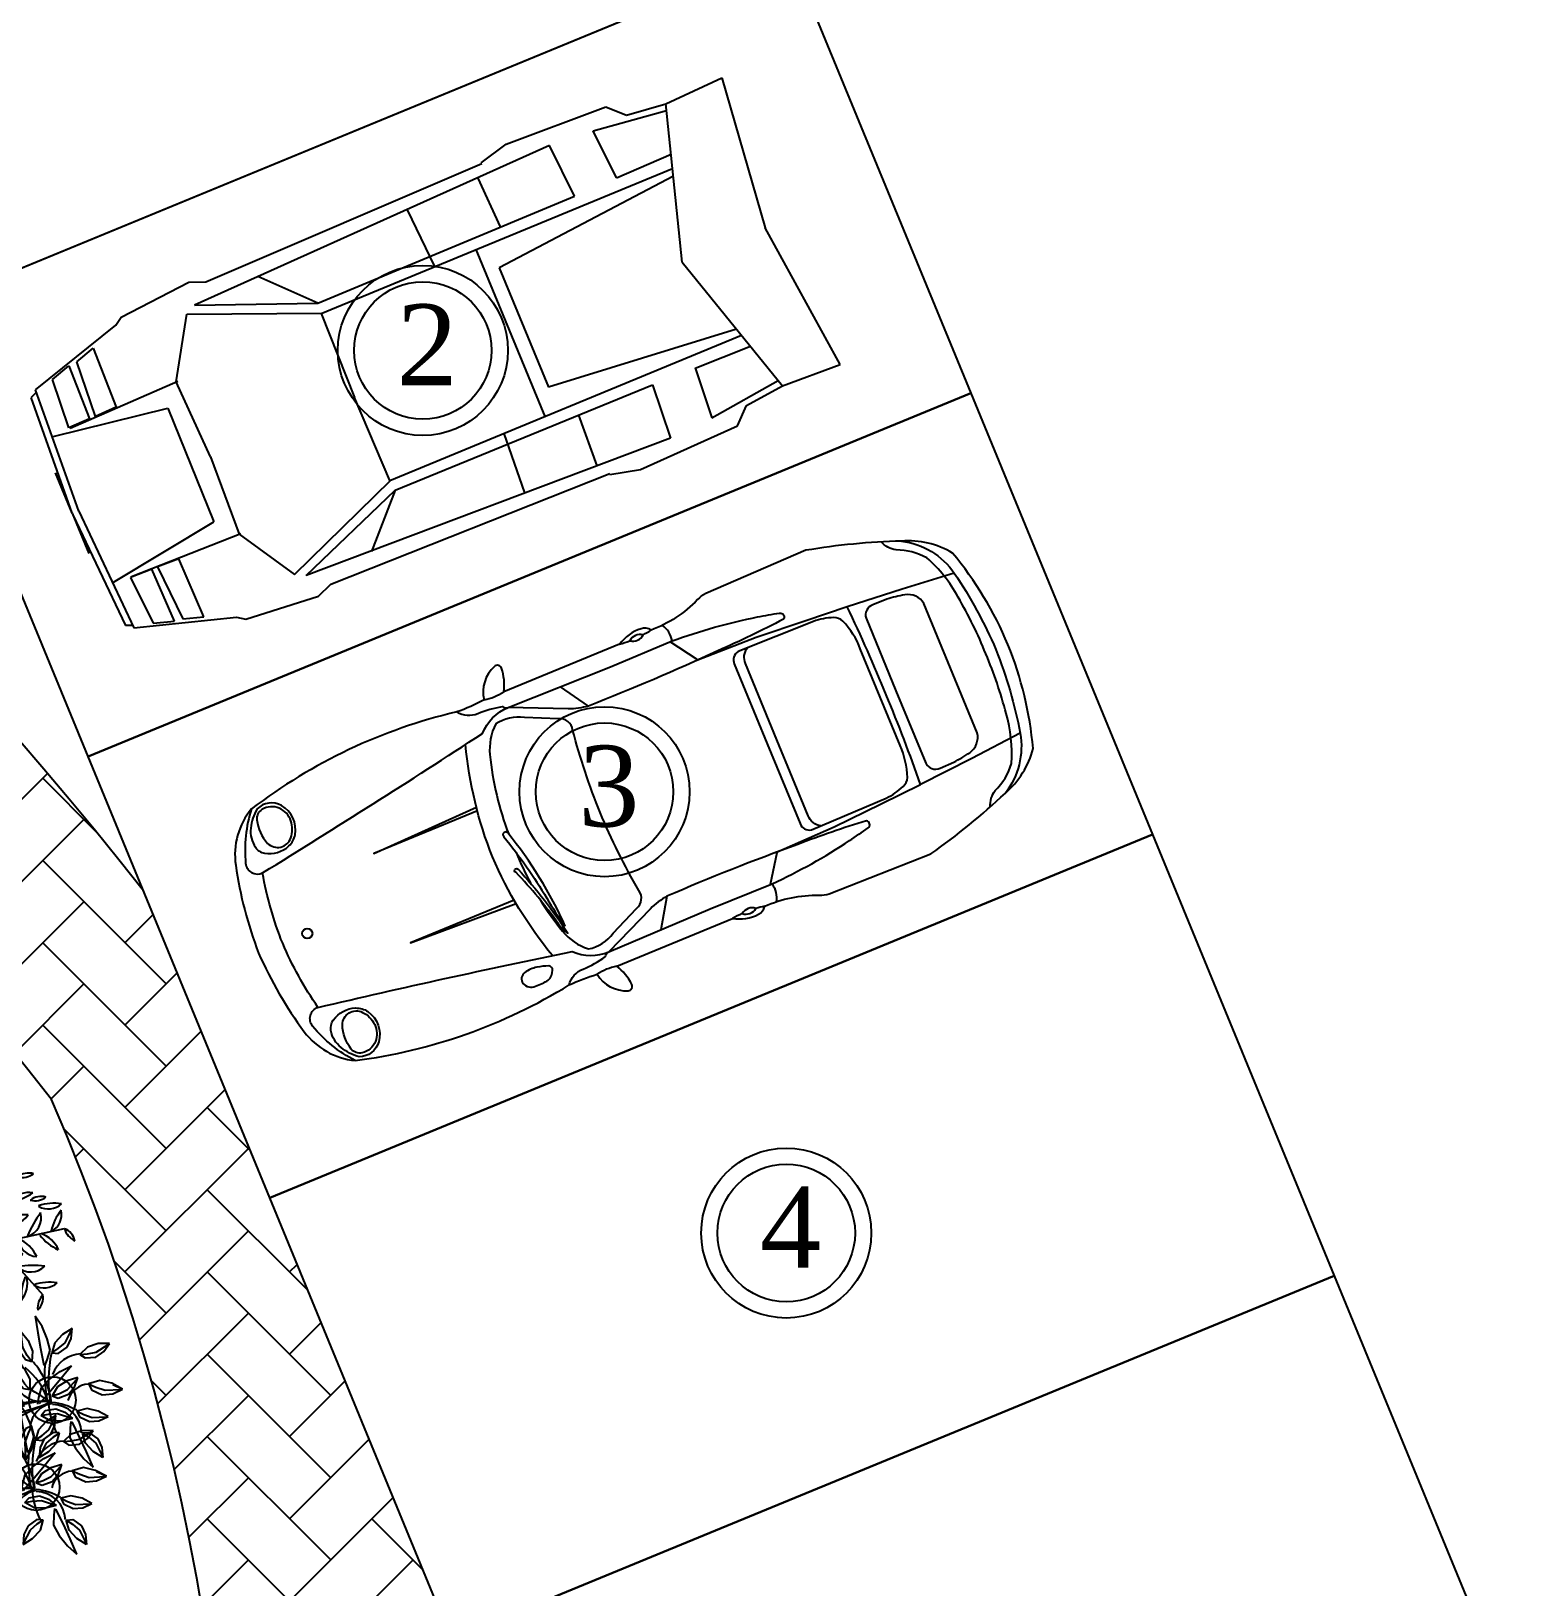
# Model space of a CAD drawing. Header units: millimetres. Extents: x 209.8 to 281.8, y 45 to 110.
# Drawn here: x 252.11 to 259.88, y 88.87 to 97.02 of the extents above; entities that cross this region are included whole.
import ezdxf

# ---------------------------------------------------------------- set-up
doc = ezdxf.new("R2010")
doc.units = ezdxf.units.MM
doc.header["$LTSCALE"] = 0.65
for name, color, linetype in [('ARBOLES', 95, 'Continuous'), ('cajones', 235, 'Continuous'), ('plazaacceso', 251, 'Continuous')]:
    doc.layers.add(name, color=color, linetype=linetype)
doc.styles.get("Standard").update_dxf_attribs({"font": 'times.ttf'})

# ---------------------------------------------------------------- blocks, each defined once
blk = doc.blocks.new('arb-pl54')
for q in [(0.146, 0.47), (-0.33, 0.369), (-0.481, -0.094), (-0.155, -0.456), (0.472, 0.109), (0.321, -0.354)]:
    blk.add_line((-0.004, 0.007), q)
for centre, radius, start, end in [((-0.217, 0.388), 0.115, 132.2233, 189.8114), ((-0.425, 0.46), 0.132, 316.0238, 6.0109), ((-0.06, 0.419), 0.0887, 151.7015, 229.7406), ((-0.177, 0.397), 0.0753, 322.8639, 58.5782), ((0.327, 0.627), 0.324, 200.3878, 229.0632), ((-0.019, 0.384), 0.137, 359.75, 72.0497), ((0.22, 0.382), 0.115, 72.2233, 129.8114), ((0.178, 0.598), 0.132, 256.0238, 306.0109), ((-0.017, 0.283), 0.205, 143.3521, 190.9965), ((-0.533, 0.374), 0.353, 338.197, 5.0866), ((0.677, 0.696), 0.778, 203.8113, 217.5003), ((-0.069, 0.249), 0.136, 347.2702, 75.7188), ((0.228, 0.156), 0.205, 83.3521, 130.9965), ((0.049, 0.648), 0.353, 278.197, 305.0866), ((0.307, 0.219), 0.115, 72.2233, 129.8114), ((0.265, 0.435), 0.132, 256.0238, 306.0109), ((-0.338, 0.183), 0.137, 59.75, 132.0497), ((-0.375, 0.604), 0.324, 260.3878, 289.0632), ((0.148, 0.151), 0.259, 145.1527, 185.9348), ((-0.181, 0.236), 0.132, 302.4729, 28.6145), ((0.933, -0.239), 0.778, 143.8113, 157.5003), ((0.173, 0.184), 0.136, 287.2702, 15.7188), ((0.397, -0.038), 0.324, 80.3878, 109.0632), ((0.36, 0.383), 0.137, 239.75, 312.0497), ((0.698, 0.03), 0.324, 140.3878, 169.0632), ((0.314, 0.208), 0.137, 299.75, 12.0497), ((-0.343, 0.183), 0.108, 170.709, 259.1064), ((-0.491, 0.08), 0.127, 358.6571, 71.1583), ((-0.246, 0.073), 0.136, 47.2702, 135.7188), ((-0.26, 0.942), 0.778, 263.8113, 277.5003), ((-0.128, 0.031), 0.0803, 60.9077, 140.1073), ((0.042, 0.201), 0.0737, 176.5427, 264.4723), ((-0.046, 0.126), 0.0803, 0.9077, 80.1073), ((0.196, -0.053), 0.259, 85.1527, 125.9348), ((0.105, 0.274), 0.132, 242.4729, 328.6145), ((0.186, 0.064), 0.0737, 116.5427, 204.4723), ((0.078, 0.102), 0.0803, 300.9077, 20.1073), ((-0.586, -0.267), 0.353, 38.197, 65.0866), ((-0.25, 0.134), 0.205, 203.3521, 250.9965), ((-0.291, -0.031), 0.132, 2.4729, 88.6145), ((-0.053, 0.211), 0.259, 205.1527, 245.9348), ((-0.149, 0.144), 0.0737, 236.5427, 324.4723), ((0.282, 0.046), 0.132, 182.4729, 268.6145), ((0.044, -0.197), 0.259, 25.1527, 65.9348), ((0.577, 0.281), 0.353, 218.197, 245.0866), ((0.241, -0.12), 0.205, 23.3521, 70.9965), ((0.598, 0.145), 0.132, 196.0238, 246.0109), ((0.432, 0), 0.115, 12.2233, 69.8114), ((-0.607, -0.131), 0.132, 16.0238, 66.0109), ((-0.441, 0.014), 0.115, 192.2233, 249.8114), ((-0.323, -0.194), 0.137, 119.75, 192.0497), ((-0.707, -0.015), 0.324, 320.3878, 349.0632), ((-0.182, -0.169), 0.136, 107.2702, 195.7188), ((-0.941, 0.253), 0.778, 323.8113, 337.5003), ((-0.087, -0.088), 0.0803, 120.9077, 200.1073), ((-0.195, -0.05), 0.0737, 296.5427, 24.4723), ((0.14, -0.13), 0.0737, 56.5427, 144.4723), ((0.119, -0.017), 0.0803, 240.9077, 320.1073), ((-0.114, -0.26), 0.132, 62.4729, 148.6145), ((-0.205, 0.068), 0.259, 265.1527, 305.9348), ((0.06, -0.235), 0.136, 167.2702, 255.7188), ((-0.686, -0.681), 0.778, 23.8113, 37.5003), ((-0.051, -0.186), 0.0737, 356.5427, 84.4723), ((0.037, -0.112), 0.0803, 180.9077, 260.1073), ((0.172, -0.221), 0.132, 122.4729, 208.6145), ((-0.157, -0.137), 0.259, 325.1527, 5.9348), ((0.237, -0.058), 0.136, 227.2702, 315.7188), ((0.251, -0.927), 0.778, 83.8113, 97.5003), ((-0.334, -0.338), 0.0753, 82.8639, 178.5782), ((-0.412, -0.247), 0.0887, 271.7015, 349.7406), ((-0.058, -0.634), 0.353, 98.197, 125.0866), ((-0.237, -0.142), 0.205, 263.3521, 310.9965), ((0.524, -0.36), 0.353, 158.197, 185.0866), ((0.008, -0.269), 0.205, 323.3521, 10.9965), ((0.366, -0.59), 0.324, 80.3878, 109.0632), ((0.329, -0.168), 0.137, 239.75, 312.0497), ((0.01, -0.369), 0.137, 179.75, 252.0497), ((-0.336, -0.612), 0.324, 20.3878, 49.0632), ((0.081, -0.487), 0.0737, 356.5427, 84.4723), ((0.168, -0.413), 0.0803, 180.9077, 260.1073), ((0.416, -0.446), 0.132, 136.0238, 186.0109), ((0.208, -0.374), 0.115, 312.2233, 9.8114), ((-0.186, -0.584), 0.132, 76.0238, 126.0109), ((-0.229, -0.367), 0.115, 252.2233, 309.8114)]:
    blk.add_arc(centre, radius, start, end)
blk = doc.blocks.new('arb-pl49')
for p, q in [((-0.054, 0.531), (-0.036, 0.415)), ((-0.005, 0.458), (-0.054, 0.531)), ((0.031, 0.372), (-0.005, 0.458)), ((0.204, 0.444), (0.137, 0.404)), ((0.198, 0.375), (0.204, 0.444)), ((-0.17, 0.354), (-0.152, 0.421)), ((-0.164, 0.287), (-0.17, 0.354)), ((-0.152, 0.421), (-0.103, 0.36)), ((-0.14, 0.311), (-0.152, 0.409)), ((-0.103, 0.36), (-0.072, 0.287)), ((-0.036, 0.415), (-0.017, 0.305)), ((0.05, 0.293), (0.031, 0.372)), ((0.083, 0.345), (0.063, 0.275)), ((0.137, 0.404), (0.083, 0.345)), ((0.107, 0.304), (0.155, 0.345)), ((0.155, 0.345), (0.2, 0.433)), ((0.169, 0.314), (0.198, 0.375)), ((0.386, 0.339), (0.311, 0.315)), ((0.372, 0.28), (0.455, 0.333)), ((0.465, 0.341), (0.386, 0.339)), ((0.425, 0.284), (0.465, 0.341)), ((-0.484, 0.259), (-0.389, 0.19)), ((-0.398, 0.242), (-0.484, 0.259)), ((-0.311, 0.207), (-0.398, 0.242)), ((-0.319, 0.301), (-0.244, 0.279)), ((-0.295, 0.235), (-0.319, 0.301)), ((-0.246, 0.218), (-0.312, 0.291)), ((-0.252, 0.184), (-0.295, 0.235)), ((-0.189, 0.19), (-0.246, 0.218)), ((-0.244, 0.279), (-0.177, 0.236)), ((-0.177, 0.236), (-0.139, 0.173)), ((-0.121, 0.226), (-0.164, 0.287)), ((-0.109, 0.256), (-0.14, 0.311)), ((-0.078, 0.213), (-0.121, 0.226)), ((-0.077, 0.213), (-0.109, 0.256)), ((-0.072, 0.287), (-0.077, 0.213)), ((-0.017, 0.305), (0.007, 0.189)), ((0.013, 0.183), (0.031, 0.226)), ((0.031, 0.226), (0.05, 0.293)), ((0.063, 0.275), (0.107, 0.304)), ((0.064, 0.274), (0.108, 0.271)), ((0.108, 0.271), (0.169, 0.314)), ((0.311, 0.315), (0.258, 0.264)), ((0.258, 0.264), (0.311, 0.268)), ((0.258, 0.263), (0.295, 0.239)), ((0.295, 0.239), (0.369, 0.245)), ((0.311, 0.268), (0.372, 0.28)), ((0.369, 0.245), (0.425, 0.284)), ((-0.389, 0.19), (-0.298, 0.125)), ((-0.242, 0.164), (-0.311, 0.207)), ((-0.298, 0.125), (-0.199, 0.061)), ((-0.182, 0.158), (-0.252, 0.184)), ((-0.208, 0.104), (-0.242, 0.164)), ((-0.195, 0.148), (-0.182, 0.216)), ((-0.183, 0.082), (-0.195, 0.148)), ((-0.139, 0.173), (-0.189, 0.19)), ((-0.182, 0.216), (-0.128, 0.16)), ((-0.14, 0.173), (-0.182, 0.158)), ((-0.161, 0.108), (-0.181, 0.204)), ((-0.128, 0.16), (-0.092, 0.09)), ((0.045, 0.089), (0.12, 0.145)), ((0.12, 0.145), (0.199, 0.184)), ((0.199, 0.184), (0.125, 0.093)), ((-0.19, 0.061), (-0.208, 0.104)), ((-0.135, 0.024), (-0.183, 0.082)), ((-0.125, 0.056), (-0.161, 0.108)), ((-0.091, 0.016), (-0.135, 0.024)), ((-0.09, 0.016), (-0.125, 0.056)), ((-0.092, 0.09), (-0.09, 0.016)), ((-0.028, -0.038), (-0.01, 0.03)), ((0.054, 0.007), (-0.025, -0.082)), ((-0.01, 0.03), (0.045, 0.089)), ((0.125, 0.093), (0.054, 0.007)), ((0.103, 0.037), (0.065, -0.026)), ((0.17, 0.08), (0.103, 0.037)), ((0.116, -0.009), (0.172, 0.019)), ((0.245, 0.102), (0.17, 0.08)), ((0.172, 0.019), (0.238, 0.092)), ((0.178, -0.015), (0.222, 0.036)), ((0.222, 0.036), (0.245, 0.102)), ((0.397, 0.081), (0.319, 0.059)), ((0.319, 0.061), (0.34, 0.017)), ((0.319, 0.059), (0.371, 0.036)), ((0.34, 0.017), (0.414, -0.018)), ((0.371, 0.036), (0.436, 0.013)), ((0.482, 0.062), (0.397, 0.081)), ((0.436, 0.013), (0.544, 0.019)), ((0.557, 0.021), (0.482, 0.062)), ((0.557, 0.018), (0.488, 0.051)), ((0.488, -0.012), (0.557, 0.021)), ((-0.451, -0.121), (-0.374, -0.104)), ((-0.374, -0.104), (-0.302, -0.122)), ((-0.299, -0.021), (-0.368, -0.054)), ((-0.368, -0.054), (-0.293, -0.095)), ((-0.247, -0.046), (-0.355, -0.051)), ((-0.225, -0.015), (-0.299, -0.021)), ((-0.293, -0.095), (-0.208, -0.114)), ((-0.181, -0.068), (-0.247, -0.046)), ((-0.151, -0.049), (-0.225, -0.015)), ((-0.208, -0.114), (-0.129, -0.092)), ((-0.129, -0.092), (-0.181, -0.068)), ((-0.129, -0.093), (-0.151, -0.049)), ((-0.034, -0.084), (-0.028, -0.038)), ((0.065, -0.026), (0.116, -0.009)), ((0.066, -0.026), (0.108, -0.041)), ((0.108, -0.041), (0.178, -0.015)), ((0.414, -0.018), (0.488, -0.012)), ((-0.52, -0.159), (-0.451, -0.121)), ((-0.457, -0.188), (-0.52, -0.159)), ((-0.409, -0.166), (-0.508, -0.161)), ((-0.389, -0.194), (-0.457, -0.188)), ((-0.378, -0.184), (-0.451, -0.242)), ((-0.35, -0.145), (-0.409, -0.166)), ((-0.402, -0.26), (-0.301, -0.214)), ((-0.322, -0.163), (-0.389, -0.194)), ((-0.306, -0.146), (-0.378, -0.184)), ((-0.302, -0.122), (-0.35, -0.145)), ((-0.302, -0.123), (-0.322, -0.163)), ((-0.236, -0.146), (-0.306, -0.146)), ((-0.301, -0.214), (-0.195, -0.161)), ((-0.19, -0.153), (-0.236, -0.146)), ((-0.012, -0.163), (0.017, -0.129)), ((-0.012, -0.163), (0.04, -0.153)), ((0.052, -0.199), (-0.012, -0.163)), ((0.017, -0.129), (0.091, -0.116)), ((0.04, -0.153), (0.103, -0.149)), ((0.131, -0.202), (0.052, -0.199)), ((0.091, -0.116), (0.154, -0.139)), ((0.103, -0.149), (0.196, -0.179)), ((0.207, -0.184), (0.131, -0.202)), ((0.154, -0.139), (0.207, -0.184)), ((0.196, -0.204), (0.19, -0.25)), ((0.257, -0.314), (0.204, -0.208)), ((0.309, -0.115), (0.238, -0.133)), ((0.238, -0.133), (0.285, -0.156)), ((0.238, -0.133), (0.257, -0.173)), ((0.257, -0.173), (0.325, -0.205)), ((0.285, -0.156), (0.345, -0.177)), ((0.387, -0.132), (0.309, -0.115)), ((0.325, -0.205), (0.392, -0.199)), ((0.345, -0.177), (0.443, -0.172)), ((0.455, -0.17), (0.387, -0.132)), ((0.392, -0.199), (0.455, -0.17)), ((-0.451, -0.242), (-0.509, -0.308)), ((-0.509, -0.308), (-0.402, -0.26)), ((-0.368, -0.328), (-0.325, -0.261)), ((-0.325, -0.261), (-0.262, -0.223)), ((-0.279, -0.274), (-0.307, -0.33)), ((-0.262, -0.223), (-0.279, -0.274)), ((-0.247, -0.266), (-0.273, -0.336)), ((-0.262, -0.224), (-0.247, -0.266)), ((-0.122, -0.256), (-0.157, -0.33)), ((-0.103, -0.287), (-0.126, -0.352)), ((-0.078, -0.235), (-0.122, -0.256)), ((-0.08, -0.235), (-0.103, -0.287)), ((-0.058, -0.313), (-0.08, -0.235)), ((-0.077, -0.398), (-0.058, -0.313)), ((0.01, -0.325), (-0.019, -0.386)), ((0.071, -0.282), (0.01, -0.325)), ((0.072, -0.315), (0.024, -0.356)), ((0.115, -0.285), (0.071, -0.282)), ((0.116, -0.286), (0.072, -0.315)), ((0.096, -0.356), (0.116, -0.286)), ((0.19, -0.25), (0.189, -0.32)), ((0.189, -0.32), (0.228, -0.392)), ((0.304, -0.416), (0.257, -0.314)), ((0.277, -0.286), (0.321, -0.315)), ((0.297, -0.356), (0.277, -0.286)), ((0.278, -0.285), (0.322, -0.282)), ((0.321, -0.315), (0.369, -0.356)), ((0.322, -0.282), (0.383, -0.325)), ((0.383, -0.325), (0.412, -0.386)), ((-0.39, -0.404), (-0.368, -0.328)), ((-0.324, -0.38), (-0.39, -0.404)), ((-0.307, -0.33), (-0.38, -0.397)), ((-0.273, -0.336), (-0.324, -0.38)), ((-0.157, -0.33), (-0.151, -0.404)), ((-0.151, -0.404), (-0.118, -0.473)), ((-0.126, -0.352), (-0.121, -0.46)), ((-0.118, -0.473), (-0.077, -0.398)), ((-0.019, -0.386), (-0.025, -0.456)), ((-0.025, -0.456), (0.042, -0.415)), ((0.024, -0.356), (-0.021, -0.444)), ((0.042, -0.415), (0.096, -0.356)), ((0.228, -0.392), (0.285, -0.465)), ((0.351, -0.415), (0.297, -0.356)), ((0.351, -0.523), (0.304, -0.416)), ((0.418, -0.456), (0.351, -0.415)), ((0.369, -0.356), (0.414, -0.444)), ((0.412, -0.386), (0.418, -0.456)), ((0.285, -0.465), (0.351, -0.523))]:
    blk.add_line(p, q)
blk.add_circle((0.067, -0.055), 0.163)
for centre, radius, start, end in [((0.9, 0.081), 0.861, 167.077, 190.72), ((0.275, 0.045), 0.222, 92.7984, 159.021), ((-0.426, -0.206), 0.484, 18.4858, 51.2649), ((-0.453, -0.132), 0.516, 5.8346, 41.8429), ((1.082, 0.134), 1.07, 177.274, 191.524), ((-0.015, 0.12), 0.185, 197.853, 284.926), ((-0.466, -0.715), 0.825, 50.4056, 63.3717), ((0.329, -0.103), 0.16, 93.9416, 164.04), ((-0.008, -0.837), 0.773, 86.4268, 113.212), ((2.164, -4.928), 5.296, 113.724, 117.304), ((0.515, -2.007), 1.979, 103.091, 111.114), ((0.077, -0.904), 0.845, 91.6103, 104.65), ((0.099, -0.266), 0.191, 101.798, 170.748), ((0.606, -0.037), 0.568, 184.238, 205.625), ((0.022, -0.505), 0.435, 60.4339, 84.0768), ((0.066, -0.291), 0.205, 2.203, 89.739)]:
    blk.add_arc(centre, radius, start, end)

msp = doc.modelspace()

# ---------------------------------------------------------------- hatches: boundary and pattern name
at = {"layer": 'plazaacceso'}
h = msp.add_hatch(dxfattribs=at)
h.set_pattern_fill('AR-HBONE,_O', color=256, scale=0.003)
h.set_pattern_definition([(45, (0, 0), (4e-17, 0.4310523), [0.9144, -0.3048]), (135, (0.21553, 0.21553), (4e-17, 0.4310523), [0.9144, -0.3048])])
h.paths.add_polyline_path([(253.3557, 90.9093), (252.6933, 92.518, 0.016413), (251.905, 93.4616), (251.905, 91.8093, -0.00637), (252.2119, 91.4256, -0.102766), (253.155, 86.8853), (255.0127, 86.8853), (254.3076, 88.5977)])
h.paths.add_polyline_path([(251.905, 93.4616, 0.010968), (251.3444, 94.0624), (249.7259, 94.0624, -0.040708), (251.905, 91.8093)])
h.paths.add_polyline_path([(248.9322, 96.1481), (248.9322, 94.7228, -0.013389), (249.7259, 94.0624), (251.3444, 94.0624, 0.042635)])
h.paths.add_polyline_path([(252.1111, 89.0952), (253.2716, 89.3211), (253.3442, 88.9481), (252.1837, 88.7221)], flags=25)

# ---------------------------------------------------------------- linework, layer by layer
at = {"color": 0, "linetype": 'ByBlock'}
for p, q in [((255.43, 96.6414), (255.7233, 96.7761)), ((255.7233, 96.7761), (255.9512, 95.9917)), ((254.5941, 96.4286), (255.1153, 96.6247)), ((255.0501, 96.4991), (255.4337, 96.6052)), ((255.1153, 96.6247), (255.2237, 96.5819)), ((255.2237, 96.5819), (255.43, 96.6414)), ((255.516, 95.8119), (255.43, 96.6414)), ((255.1719, 96.2526), (255.0501, 96.4991)), ((254.8213, 96.4224), (252.9611, 95.5857)), ((254.4622, 96.3322), (254.5941, 96.4286)), ((254.9514, 96.1569), (254.8213, 96.4224)), ((255.1712, 96.2536), (255.4574, 96.3764)), ((253.0201, 95.7086), (254.4656, 96.328)), ((253.6238, 95.5419), (255.4654, 96.3027)), ((254.5644, 95.9966), (254.4461, 96.2521)), ((255.4694, 96.2614), (254.5572, 95.7811)), ((253.6076, 95.5966), (254.9514, 96.1569)), ((254.2202, 95.7889), (254.0771, 96.0846)), ((256.3434, 95.2751), (255.9512, 95.9917)), ((254.7976, 95.0027), (254.4359, 95.8782)), ((254.5572, 95.7811), (254.815, 95.1571)), ((255.516, 95.8119), (256.0405, 95.1635)), ((252.5763, 95.5236), (252.9308, 95.7073)), ((252.9308, 95.7073), (253.0201, 95.7086)), ((253.6076, 95.5966), (253.2923, 95.7368)), ((252.5495, 95.482), (252.5763, 95.5236)), ((252.8655, 95.1849), (252.9216, 95.5386)), ((252.9216, 95.5386), (253.6276, 95.5435)), ((252.9611, 95.5857), (253.6076, 95.5966)), ((253.6238, 95.5419), (253.7991, 95.1027)), ((252.1287, 95.1426), (252.5495, 95.482)), ((255.8002, 95.4606), (254.815, 95.1571)), ((252.3442, 95.29), (252.4294, 95.3604)), ((252.4294, 95.3604), (252.5501, 95.0515)), ((253.9849, 94.6677), (255.8266, 95.4285)), ((255.5835, 95.2556), (255.8729, 95.3707)), ((252.4417, 95.0028), (252.3442, 95.29)), ((256.0405, 95.1635), (256.3434, 95.2751)), ((252.2169, 95.1965), (252.3034, 95.2679)), ((252.3031, 94.9427), (252.2169, 95.1965)), ((252.3034, 95.2679), (252.4115, 94.9914)), ((255.5832, 95.2569), (255.6709, 94.9962)), ((252.1334, 95.1294), (252.1053, 95.1023)), ((252.3549, 94.5061), (252.1287, 95.1426)), ((252.3096, 94.942), (252.8735, 95.1875)), ((253.044, 94.7907), (252.8655, 95.1849)), ((254.012, 94.6176), (255.3595, 95.169)), ((255.3595, 95.169), (255.4547, 94.8892)), ((255.6709, 94.9962), (256.0176, 95.1918)), ((255.8524, 95.0601), (256.0405, 95.1635)), ((252.3206, 94.4967), (252.1053, 95.1023)), ((252.2212, 94.8972), (252.821, 95.0459)), ((252.5501, 95.0515), (252.4417, 95.0028)), ((252.821, 95.0459), (253.0628, 94.4507)), ((253.9849, 94.6677), (253.7991, 95.1027)), ((255.8058, 94.9533), (255.8524, 95.0601)), ((252.4115, 94.9914), (252.3031, 94.9427)), ((254.9721, 95.0095), (255.0687, 94.7449)), ((255.2981, 94.7244), (255.8058, 94.9533)), ((255.4547, 94.8892), (253.5463, 94.1691)), ((254.5818, 94.9137), (254.6891, 94.6032)), ((253.044, 94.7907), (253.1957, 94.3855)), ((252.3206, 94.4967), (252.2331, 94.7085)), ((253.6748, 94.1236), (255.136, 94.705)), ((255.1367, 94.6996), (255.2981, 94.7244)), ((253.4851, 94.1745), (253.9887, 94.6693)), ((253.5463, 94.1691), (254.012, 94.6176)), ((254.012, 94.6176), (253.8876, 94.2957)), ((252.3206, 94.4967), (252.408, 94.2849)), ((252.324, 94.4885), (252.5989, 93.9076)), ((252.3549, 94.5061), (252.6439, 93.8955)), ((252.5363, 94.1347), (253.0628, 94.4507)), ((252.6305, 94.1653), (253.2032, 94.3894)), ((253.1957, 94.3855), (253.4851, 94.1745)), ((252.8781, 94.2574), (252.7669, 94.2154)), ((252.7669, 94.2154), (252.9006, 93.9431)), ((253.0106, 93.9534), (252.8781, 94.2574)), ((252.7375, 94.2022), (252.6263, 94.1602)), ((252.6263, 94.1602), (252.7444, 93.9196)), ((252.8561, 93.93), (252.7375, 94.2022)), ((253.2299, 93.9415), (253.6107, 94.0615)), ((253.6107, 94.0615), (253.6748, 94.1236)), ((252.6379, 93.9082), (252.5989, 93.9076)), ((252.6439, 93.8955), (253.1815, 93.952)), ((252.7444, 93.9196), (252.8561, 93.93)), ((252.9006, 93.9431), (253.0106, 93.9534)), ((253.1815, 93.952), (253.2299, 93.9415))]:
    msp.add_line(p, q, dxfattribs=at)
for points in [[(257.2223, 93.8077, 0.073985), (256.9321, 94.2871, 0.153936), (256.6649, 94.3503, 0.035069), (256.1636, 94.3018), (255.6387, 94.0753, 0.080758), (255.5958, 94.0433, -0.111291), (255.3525, 93.8836, 0.222022), (255.3003, 93.891, 0.155977), (255.1878, 93.8107), (254.581, 93.5608, 0.115278), (254.5695, 93.684, 0.541385), (254.5321, 93.6938, 0.273922), (254.4781, 93.5184, -0.044974), (254.3345, 93.4551, 0.105774), (253.2597, 92.9469, 0.212201), (253.1768, 92.6524, 0.055723), (253.297, 92.1914, 0.055723), (253.5363, 91.7794, 0.212201), (253.8025, 91.6287, 0.105774), (254.9235, 92.0247, -0.044974), (255.0701, 92.0808, 0.273922), (255.2319, 91.9943, 0.541385), (255.2515, 92.0275, 0.115278), (255.173, 92.1231), (255.7798, 92.373, 0.155977), (255.9162, 92.3952, 0.222022), (255.9481, 92.4371, -0.111291), (256.2333, 92.4951, 0.080758), (256.2863, 92.5026), (256.8185, 92.7114, 0.035069), (257.2086, 93.03, 0.153936), (257.3538, 93.2629, 0.073985)], [(256.6353, 93.566), (256.7918, 93.1861, 0.407574), (256.8664, 93.1607), (256.939, 93.1921, 0.03281), (257.0218, 93.2416, 0.311096), (257.0611, 93.3453), (256.9217, 93.6839), (256.7823, 94.0226, 0.311096), (256.6813, 94.0685, 0.03281), (256.5877, 94.0454), (256.514, 94.0165, 0.407574), (256.4789, 93.946)], [(255.9609, 93.2883), (256.133, 92.8702, 0.388823), (256.1925, 92.838), (256.5847, 93.0039, 0.078172), (256.6735, 93.0641, 0.196108), (256.6954, 93.1114, 0.096829), (256.6575, 93.2787), (256.5531, 93.5322), (256.4488, 93.7856, 0.096829), (256.3579, 93.9311, 0.196108), (256.309, 93.9493, 0.078172), (256.2035, 93.9295), (255.8082, 93.7711, 0.388823), (255.7887, 93.7064)], [(253.4878, 92.812, 0.318262), (253.4166, 92.9644, 0.336631), (253.2889, 92.9474, 0.107863), (253.2555, 92.8463, 0.176217), (253.2805, 92.746, 0.204198), (253.328, 92.7153, 0.234058), (253.4556, 92.7531, 0.162353)], [(253.4654, 92.795, 0.163341), (253.4656, 92.8848, 0.213722), (253.4053, 92.9505, 0.243766), (253.3143, 92.944, 0.291481), (253.2879, 92.8898, 0.158425), (253.344, 92.7667, 0.556548)], [(254.9028, 92.3327, 0.066931), (254.602, 92.8209, 1.115799), (254.582, 92.8006, -0.036962), (254.8062, 92.479, 0.02456)], [(254.6557, 92.6314, -0.043566), (254.9169, 92.2953, -0.084927), (254.8663, 92.346, 0.037508), (254.6455, 92.6137, -1.353737)], [(254.8372, 92.102, 0.383263), (254.8174, 92.1245, 0.054412), (254.7549, 92.1176, 0.109062), (254.6915, 92.09, 0.400423), (254.681, 92.0328, 0.320332), (254.7477, 92.0184, 0.05979), (254.8142, 92.0501, 0.197788)], [(253.8695, 91.8851, -0.318262), (253.9262, 91.7267, -0.336631), (253.8236, 91.6488, -0.107863), (253.7287, 91.6971, -0.176217), (253.6758, 91.786, -0.204198), (253.6879, 91.8412, -0.234058), (253.8051, 91.9042, -0.162353)], [(253.8417, 91.8813, -0.163341), (253.905, 91.8177, -0.213722), (253.9084, 91.7286, -0.243766), (253.8392, 91.6692, -0.291481), (253.7823, 91.689, -0.158425), (253.7355, 91.8159, -0.556548)]]:
    msp.add_lwpolyline(points, format="xyb", close=True)
for points in [[(257.1297, 92.9579, -0.178742), (257.1553, 93.0428, 0.128631), (257.2407, 93.1858, 0.089194), (257.2122, 93.4467, 0.036776), (257.1062, 93.7599, 0.036776), (256.9609, 94.0569, 0.089194), (256.7974, 94.2622, 0.128631), (256.6361, 94.3037, -0.178742), (256.5581, 94.3459)], [(256.6649, 94.3503, -0.211518), (256.9412, 94.1822, -0.047818), (257.1587, 93.7815, -0.047818), (257.2864, 93.3439, -0.211518), (257.2086, 93.03, -0.211518)], [(253.2597, 92.9469, 0.101535), (253.2288, 92.6621, 0.52292), (253.3178, 92.612, 0.007101), (254.4696, 93.3425, -0.204495), (254.6039, 93.4778), (255.1403, 93.6912), (255.4626, 93.8269, -0.038718), (255.9106, 93.9526, -0.010841), (256.0259, 93.973, -0.648), (256.0467, 93.9408, -0.015753), (255.7031, 93.7752, -0.014486), (255.0255, 93.4857, -0.071916), (254.9185, 93.4713), (254.6039, 93.4778)], [(256.0064, 92.7185), (256.3121, 92.853), (256.5577, 92.9733), (256.7636, 93.0742, 0.016855), (256.5842, 93.5449, 0.016855), (256.3801, 94.0055), (256.1629, 93.9322), (255.9037, 93.8446), (255.592, 93.7249)], [(255.4626, 93.8269, 0.192613), (255.4114, 93.9091, 0.192613)], [(256.2416, 92.8587, -0.278411), (256.1761, 92.9102), (256.0118, 93.3092), (255.8474, 93.7083, -0.278411), (255.8577, 93.7909)], [(254.3345, 93.4551, 0.242846), (254.4454, 93.4473, -0.066443), (254.5741, 93.483, 0.284222), (254.6039, 93.4778, 0.284222)], [(254.7731, 92.469, 0.031083), (254.8894, 92.3061, 0.14503), (255.0243, 92.2136, 0.190771), (255.1543, 92.2956), (255.2772, 92.4259, 0.400838), (255.2888, 92.5189, -0.031829), (255.0858, 92.928, -0.031829), (254.9419, 93.3614, 0.400838), (254.8682, 93.4192), (254.6892, 93.4252, 0.190771), (254.5391, 93.3919, 0.14503), (254.5085, 93.2313, 0.06672), (254.6072, 92.8145)], [(254.8358, 92.1783, -0.070312), (254.5218, 92.6957, -0.070312), (254.3804, 93.2842)], [(253.8025, 91.6287, -0.101535), (253.58, 91.8092, -0.52292), (253.6079, 91.9074, -0.007101), (254.9402, 92.1997, 0.204495), (255.1308, 92.1982), (255.662, 92.4244), (255.9863, 92.555, 0.038718), (256.393, 92.7812, 0.010841), (256.4892, 92.8479, 0.648), (256.4813, 92.8854, 0.015753), (256.1207, 92.761, 0.014486), (255.4357, 92.4895, 0.071916), (255.3496, 92.4243), (255.1308, 92.1982)], [(254.6463, 92.7182, 0.027717), (254.7223, 92.5566, 0.14503)], [(253.6079, 91.9074, -0.051873), (253.4229, 92.2432, -0.051873), (253.3178, 92.612)], [(255.9863, 92.555, -0.192613), (256.0079, 92.4606, -0.192613)], [(254.9235, 92.0247, -0.242846), (254.9968, 92.1083, 0.066443), (255.1133, 92.1736, -0.284222), (255.1308, 92.1982, -0.284222)]]:
    msp.add_lwpolyline(points, format="xyb")
for points in [[(256.9412, 94.1822), (256.6683, 94.0977), (256.3801, 94.0055)], [(255.5937, 93.7298), (255.4535, 93.823)], [(255.0255, 93.4857), (254.8791, 93.5873)], [(257.2864, 93.3439), (257.0331, 93.2118), (256.7636, 93.0742)], [(254.4427, 92.9364), (253.9005, 92.7131), (254.4374, 92.9567)], [(256.0111, 92.7163), (255.9771, 92.5513)], [(254.6351, 92.4691), (254.0929, 92.2459), (254.6457, 92.451)], [(255.4357, 92.4895), (255.4033, 92.3142)]]:
    msp.add_lwpolyline(points)
msp.add_circle((253.552, 92.2945), 0.0266)
for centre, radius, start, end in [((255.0444, 94.3565), 0.5643, 284.71483, 290.44197), ((255.2965, 93.7995), 0.0619, 75.72055, 152.90508), ((255.2577, 93.8855), 0.06, 254.28733, 334.3383), ((255.0444, 94.3565), 0.5643, 298.28017, 303.07928), ((254.4174, 93.8119), 0.2997, 281.67861, 303.08254), ((255.8821, 92.3691), 0.06, 70.42285, 150.47382), ((255.8492, 92.4575), 0.0619, 251.85607, 329.0406), ((256.0623, 91.8845), 0.5643, 101.68187, 106.48098), ((256.0623, 91.8845), 0.5643, 114.31918, 120.04631), ((255.2337, 91.8297), 0.2997, 101.67861, 123.08254)]:
    msp.add_arc(centre, radius, start, end)
at = {"layer": 'cajones'}
for p, q in [((251.4519, 95.5327), (256.0753, 97.4365)), ((256.0753, 97.4365), (257.0272, 95.1248)), ((252.4038, 93.221), (251.4519, 95.5327)), ((257.0272, 95.1248), (252.4038, 93.221))]:
    msp.add_line(p, q, dxfattribs=at)
for points in [[(251.4519, 95.5327), (250.5, 97.8444), (255.1234, 99.7482), (256.0753, 97.4365)], [(253.3557, 90.9093), (252.4038, 93.221), (257.0272, 95.1248), (257.9791, 92.8131)], [(254.3076, 88.5977), (253.3557, 90.9093), (257.9791, 92.8131), (258.931, 90.5014)], [(255.2595, 86.286), (254.3076, 88.5977), (258.931, 90.5014), (259.8829, 88.1897)]]:
    msp.add_lwpolyline(points, close=True, dxfattribs=at)
for centre, radius in [((254.1571, 95.3487), 0.4453), ((254.1571, 95.3487), 0.3603), ((255.109, 93.0371), 0.4453), ((255.109, 93.0371), 0.3603), ((256.0609, 90.7254), 0.4453), ((256.0609, 90.7254), 0.3603)]:
    msp.add_circle(centre, radius, dxfattribs=at)
for centre, radius, start, end in [((237.9306, 80.986), 18.733, 37.99569, 77.98571), ((237.0009, 79.5752), 19.2823, 37.92097, 75.49622), ((241.755, 86.8853), 11.4, 319.25754, 23.46995)]:
    msp.add_arc(centre, radius, start, end, dxfattribs=at)

# ---------------------------------------------------------------- block references
at = {"layer": 'ARBOLES', "xscale": 0.75, "yscale": 0.75, "zscale": 0.75}
for name, p in [('arb-pl54', (251.9261, 90.6668)), ('arb-pl49', (252.1667, 89.8916)), ('arb-pl49', (252.0815, 89.4356))]:
    msp.add_blockref(name, p, dxfattribs=at)

# ---------------------------------------------------------------- texts
at = {"layer": 'cajones'}
for s, p in [('2', (254.0198, 95.1669)), ('3', (254.9717, 92.8552)), ('4', (255.9236, 90.5435))]:
    msp.add_text(s, height=0.4239, dxfattribs=at).set_placement(p)

doc.saveas('drawing.dxf')
